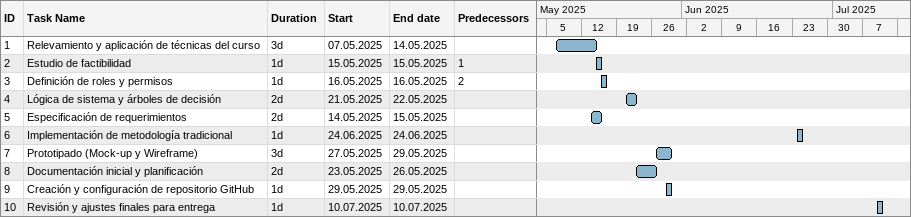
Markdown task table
| ID | Task | Duration | Start | Finish | Predecessors |
|---|---|---|---|---|---|
| 1 | Relevamiento y aplicación de técnicas del curso | 3d | 2025-05-07 | 2025-05-14 |  |
| 2 | Estudio de factibilidad | 1d | 2025-05-15 | 2025-05-15 | 1 |
| 3 | Definición de roles y permisos | 1d | 2025-05-16 | 2025-05-16 | 2 |
| 4 | Lógica de sistema y árboles de decisión | 2d | 2025-05-21 | 2025-05-22 |  |
| 5 | Especificación de requerimientos | 2d | 2025-05-14 | 2025-05-15 |  |
| 6 | Implementación de metodología tradicional | 1d | 2025-06-24 | 2025-06-24 |  |
| 7 | Prototipado (Mock-up y Wireframe) | 3d | 2025-05-27 | 2025-05-29 |  |
| 8 | Documentación inicial y planificación | 2d | 2025-05-23 | 2025-05-26 |  |
| 9 | Creación y configuración de repositorio GitHub | 1d | 2025-05-29 | 2025-05-29 |  |
| 10 | Revisión y ajustes finales para entrega | 1d | 2025-07-10 | 2025-07-10 |  |
